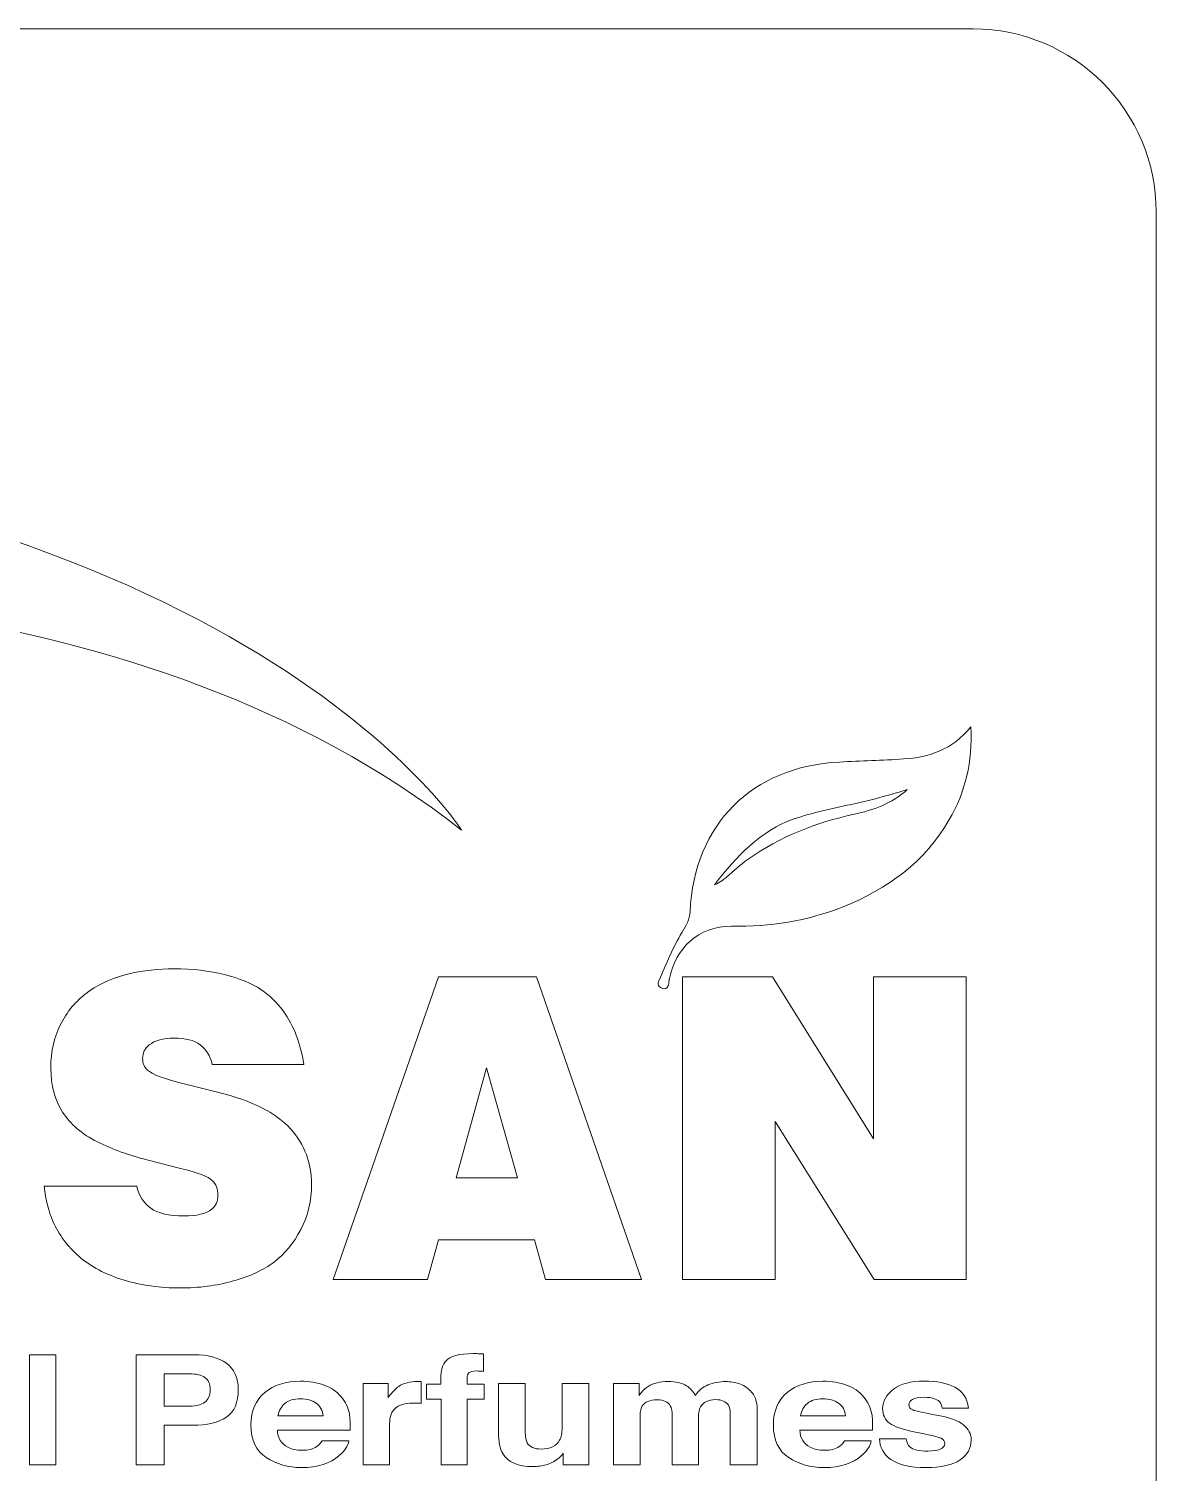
# Model space of a CAD drawing. Header units: millimetres. Extents: x -20 to 20, y -20 to 20.
# Drawn here: x 1.52 to 20, y -3.65 to 20 of the extents above; entities that cross this region are included whole.
import ezdxf

# ---------------------------------------------------------------- set-up
doc = ezdxf.new("R2010")
doc.units = ezdxf.units.MM
doc.header["$MEASUREMENT"] = 0
doc.layers.add('Layer 1', color=7, linetype='Continuous')

msp = doc.modelspace()

# ---------------------------------------------------------------- linework, layer by layer
at = {"layer": 'Layer 1', "color": 250, "lineweight": 18}
msp.add_open_spline([(17, 20), (17, 20), (-17, 20), (-17, 20), (-18.6523, 20), (-20, 18.6523), (-20, 17), (-20, 17), (-20, -17), (-20, -17), (-20, -18.6523), (-18.6523, -20), (-17, -20), (-17, -20), (17, -20), (17, -20), (18.6523, -20), (20, -18.6523), (20, -17), (20, -17), (20, 17), (20, 17), (20, 18.6523), (18.6523, 20), (17, 20)], degree=3, knots=[0, 0, 0, 0, 0.125, 0.125, 0.125, 0.25, 0.25, 0.25, 0.375, 0.375, 0.375, 0.5, 0.5, 0.5, 0.625, 0.625, 0.625, 0.75, 0.75, 0.75, 0.875, 0.875, 0.875, 1, 1, 1, 1], dxfattribs=at)
at = {"layer": 'Layer 1', "color": 250, "lineweight": 9}
for points, knots in [([(8.6117, 6.8699), (8.6117, 6.8699), (5.0746, 12.4585), (-7.4468, 13.2367), (-15.8298, 13.5551), (-19.1193, 7.6834), (-17.4569, 3.6864), (-15.7944, -0.3105), (-12.921, -1.4265), (-9.1092, -2.4681), (-9.1092, -2.4681), (-13.7783, -0.6995), (-14.5564, 3.6864), (-15.3346, 8.0725), (-10.3826, 10.1241), (-7.376, 10.5485), (-4.3695, 10.9729), (3.3768, 10.9729), (8.6117, 6.8699)], [0, 0, 0, 0, 0.1666667, 0.1666667, 0.1666667, 0.3333333, 0.3333333, 0.3333333, 0.5, 0.5, 0.5, 0.6666667, 0.6666667, 0.6666667, 0.8333333, 0.8333333, 0.8333333, 1, 1, 1, 1]), ([(16.9606, 8.5597), (16.9923, 7.9857), (16.8714, 7.4958), (16.6093, 7.0404), (16.2093, 6.3453), (15.5971, 5.9031), (14.8664, 5.6117), (14.2813, 5.3784), (13.6653, 5.2845), (13.0405, 5.2936), (12.4913, 5.3017), (12.1121, 4.913), (12.022, 4.4387), (12.0171, 4.4128), (12.0121, 4.3867), (12.0093, 4.3604), (12.0028, 4.3015), (11.9853, 4.2518), (11.9118, 4.2721), (11.8395, 4.292), (11.8201, 4.342), (11.8504, 4.4102), (11.968, 4.6752), (12.0753, 4.9454), (12.2272, 5.1939), (12.2919, 5.2997), (12.3516, 5.401), (12.3582, 5.5341), (12.4288, 6.9673), (13.3719, 7.9092), (14.807, 7.9845), (15.1574, 8.0028), (15.5083, 8.0112), (15.8583, 8.0345), (16.2765, 8.0623), (16.6574, 8.1837), (16.9606, 8.5597)], [0, 0, 0, 0, 0.0833333, 0.0833333, 0.0833333, 0.1666667, 0.1666667, 0.1666667, 0.25, 0.25, 0.25, 0.3333333, 0.3333333, 0.3333333, 0.4166667, 0.4166667, 0.4166667, 0.5, 0.5, 0.5, 0.5833333, 0.5833333, 0.5833333, 0.6666667, 0.6666667, 0.6666667, 0.75, 0.75, 0.75, 0.8333333, 0.8333333, 0.8333333, 0.9166667, 0.9166667, 0.9166667, 1, 1, 1, 1]), ([(15.9204, 7.5319), (15.802, 7.4971), (15.6836, 7.462), (15.5651, 7.4277), (15.0704, 7.2847), (14.5566, 7.2213), (14.0673, 7.0521), (13.506, 6.858), (13.1189, 6.4359), (12.7597, 5.9723), (12.8607, 6.0165), (12.9062, 6.0568), (12.9574, 6.0981), (13.0767, 6.1942), (13.1843, 6.3062), (13.3096, 6.3933), (13.8365, 6.7597), (14.4189, 6.9909), (15.0471, 7.1281), (15.3571, 7.1959), (15.6653, 7.3002), (15.9204, 7.5319)], [0, 0, 0, 0, 0.1428571, 0.1428571, 0.1428571, 0.2857143, 0.2857143, 0.2857143, 0.4285714, 0.4285714, 0.4285714, 0.5714286, 0.5714286, 0.5714286, 0.7142857, 0.7142857, 0.7142857, 0.8571429, 0.8571429, 0.8571429, 1, 1, 1, 1]), ([(6.0278, 3.0287), (6.0278, 3.0287), (4.5264, 3.0287), (4.5264, 3.0287), (4.491, 3.1724), (4.424, 3.2802), (4.3254, 3.352), (4.2268, 3.4239), (4.0857, 3.4598), (3.9019, 3.4598), (3.7225, 3.4598), (3.5852, 3.4221), (3.49, 3.347), (3.4192, 3.2898), (3.3837, 3.2157), (3.3837, 3.1245), (3.3837, 3.0469), (3.4103, 2.9842), (3.4635, 2.9363), (3.5387, 2.8679), (3.717, 2.7983), (3.9983, 2.7276), (3.9983, 2.7276), (4.6127, 2.5737), (4.6127, 2.5737), (5.1819, 2.4322), (5.5811, 2.2315), (5.8102, 1.9715), (6.0395, 1.7114), (6.154, 1.4104), (6.154, 1.0683), (6.154, 0.7946), (6.0948, 0.5454), (5.9763, 0.3207), (5.8579, 0.096), (5.7122, -0.0813), (5.5395, -0.2113), (5.3667, -0.3413), (5.1431, -0.4445), (4.8685, -0.521), (4.5939, -0.5973), (4.3049, -0.6356), (4.0015, -0.6356), (3.6694, -0.6356), (3.3571, -0.5911), (3.0648, -0.5021), (2.7725, -0.4132), (2.5317, -0.2854), (2.3424, -0.1189), (2.153, 0.0476), (2.0096, 0.2403), (1.9122, 0.4593), (1.8435, 0.6143), (1.796, 0.806), (1.7693, 1.034), (1.7693, 1.034), (3.2874, 1.034), (3.2874, 1.034), (3.3228, 0.8766), (3.3992, 0.7558), (3.5166, 0.6714), (3.634, 0.587), (3.8144, 0.5448), (4.058, 0.5448), (4.2706, 0.5448), (4.4234, 0.5812), (4.5165, 0.6543), (4.585, 0.709), (4.6194, 0.7854), (4.6194, 0.8835), (4.6194, 0.9839), (4.5879, 1.0649), (4.5247, 1.1265), (4.4616, 1.188), (4.2884, 1.2542), (4.0049, 1.3249), (4.0049, 1.3249), (3.4535, 1.4651), (3.4535, 1.4651), (3.1656, 1.5358), (2.8954, 1.6339), (2.643, 1.7594), (2.3905, 1.8848), (2.2, 2.0468), (2.0716, 2.2452), (1.9432, 2.4437), (1.879, 2.6843), (1.879, 2.9671), (1.879, 3.2454), (1.9366, 3.4928), (2.0517, 3.7095), (2.1669, 3.9263), (2.3213, 4.1007), (2.5151, 4.2331), (2.7088, 4.3653), (2.9247, 4.4589), (3.1628, 4.5136), (3.4009, 4.5683), (3.6461, 4.5957), (3.8986, 4.5957), (4.1997, 4.5957), (4.4754, 4.5643), (4.7257, 4.5017), (4.9759, 4.4388), (5.1752, 4.3567), (5.3236, 4.2552), (5.472, 4.1538), (5.5927, 4.0374), (5.6857, 3.9063), (5.7787, 3.7751), (5.8512, 3.6417), (5.9032, 3.506), (5.9553, 3.3703), (5.9968, 3.2112), (6.0278, 3.0287)], [0, 0, 0, 0, 0.0263158, 0.0263158, 0.0263158, 0.0526316, 0.0526316, 0.0526316, 0.0789474, 0.0789474, 0.0789474, 0.1052632, 0.1052632, 0.1052632, 0.1315789, 0.1315789, 0.1315789, 0.1578947, 0.1578947, 0.1578947, 0.1842105, 0.1842105, 0.1842105, 0.2105263, 0.2105263, 0.2105263, 0.2368421, 0.2368421, 0.2368421, 0.2631579, 0.2631579, 0.2631579, 0.2894737, 0.2894737, 0.2894737, 0.3157895, 0.3157895, 0.3157895, 0.3421053, 0.3421053, 0.3421053, 0.3684211, 0.3684211, 0.3684211, 0.3947368, 0.3947368, 0.3947368, 0.4210526, 0.4210526, 0.4210526, 0.4473684, 0.4473684, 0.4473684, 0.4736842, 0.4736842, 0.4736842, 0.5, 0.5, 0.5, 0.5263158, 0.5263158, 0.5263158, 0.5526316, 0.5526316, 0.5526316, 0.5789474, 0.5789474, 0.5789474, 0.6052632, 0.6052632, 0.6052632, 0.6315789, 0.6315789, 0.6315789, 0.6578947, 0.6578947, 0.6578947, 0.6842105, 0.6842105, 0.6842105, 0.7105263, 0.7105263, 0.7105263, 0.7368421, 0.7368421, 0.7368421, 0.7631579, 0.7631579, 0.7631579, 0.7894737, 0.7894737, 0.7894737, 0.8157895, 0.8157895, 0.8157895, 0.8421053, 0.8421053, 0.8421053, 0.8684211, 0.8684211, 0.8684211, 0.8947368, 0.8947368, 0.8947368, 0.9210526, 0.9210526, 0.9210526, 0.9473684, 0.9473684, 0.9473684, 0.9736842, 0.9736842, 0.9736842, 1, 1, 1, 1]), ([(6.5095, -0.4987), (6.5095, -0.4987), (8.2335, 4.4657), (8.2335, 4.4657), (8.2335, 4.4657), (9.8412, 4.4657), (9.8412, 4.4657), (9.8412, 4.4657), (11.5651, -0.4987), (11.5651, -0.4987), (11.5651, -0.4987), (9.9907, -0.4987), (9.9907, -0.4987), (9.9907, -0.4987), (9.8079, 0.1513), (9.8079, 0.1513), (9.8079, 0.1513), (8.2335, 0.1513), (8.2335, 0.1513), (8.2335, 0.1513), (8.0541, -0.4987), (8.0541, -0.4987), (8.0541, -0.4987), (6.5095, -0.4987), (6.5095, -0.4987)], [0, 0, 0, 0, 0.125, 0.125, 0.125, 0.25, 0.25, 0.25, 0.375, 0.375, 0.375, 0.5, 0.5, 0.5, 0.625, 0.625, 0.625, 0.75, 0.75, 0.75, 0.875, 0.875, 0.875, 1, 1, 1, 1]), ([(12.2362, -0.4987), (12.2362, -0.4987), (12.2362, 4.4657), (12.2362, 4.4657), (12.2362, 4.4657), (13.7077, 4.4657), (13.7077, 4.4657), (13.7077, 4.4657), (15.3685, 1.8073), (15.3685, 1.8073), (15.3685, 1.8073), (15.3685, 4.4657), (15.3685, 4.4657), (15.3685, 4.4657), (16.8833, 4.4657), (16.8833, 4.4657), (16.8833, 4.4657), (16.8833, -0.4987), (16.8833, -0.4987), (16.8833, -0.4987), (15.3786, -0.4987), (15.3786, -0.4987), (15.3786, -0.4987), (13.7542, 2.0947), (13.7542, 2.0947), (13.7542, 2.0947), (13.7542, -0.4987), (13.7542, -0.4987), (13.7542, -0.4987), (12.2362, -0.4987), (12.2362, -0.4987)], [0, 0, 0, 0, 0.1, 0.1, 0.1, 0.2, 0.2, 0.2, 0.3, 0.3, 0.3, 0.4, 0.4, 0.4, 0.5, 0.5, 0.5, 0.6, 0.6, 0.6, 0.7, 0.7, 0.7, 0.8, 0.8, 0.8, 0.9, 0.9, 0.9, 1, 1, 1, 1]), ([(9.0207, 2.9739), (9.0207, 2.9739), (8.5257, 1.1709), (8.5257, 1.1709), (8.5257, 1.1709), (9.5323, 1.1709), (9.5323, 1.1709), (9.5323, 1.1709), (9.0207, 2.9739), (9.0207, 2.9739)], [0, 0, 0, 0, 0.3333333, 0.3333333, 0.3333333, 0.6666667, 0.6666667, 0.6666667, 1, 1, 1, 1]), ([(1.9589, -3.5329), (1.9589, -3.5329), (1.5299, -3.5329), (1.5299, -3.5329), (1.5299, -3.5329), (1.5299, -1.7286), (1.5299, -1.7286), (1.5299, -1.7286), (1.9589, -1.7286), (1.9589, -1.7286), (1.9589, -1.7286), (1.9589, -3.5329), (1.9589, -3.5329)], [0, 0, 0, 0, 0.25, 0.25, 0.25, 0.5, 0.5, 0.5, 0.75, 0.75, 0.75, 1, 1, 1, 1]), ([(4.7579, -2.7519), (4.628, -2.84), (4.4426, -2.8841), (4.2015, -2.8841), (4.2015, -2.8841), (3.7395, -2.8841), (3.7395, -2.8841), (3.7395, -2.8841), (3.7395, -3.5329), (3.7395, -3.5329), (3.7395, -3.5329), (3.2789, -3.5329), (3.2789, -3.5329), (3.2789, -3.5329), (3.2789, -1.7286), (3.2789, -1.7286), (3.2789, -1.7286), (4.2316, -1.7286), (4.2316, -1.7286), (4.4512, -1.7286), (4.6263, -1.7751), (4.7569, -1.8681), (4.8875, -1.9612), (4.9527, -2.1052), (4.9527, -2.3002), (4.9527, -2.5132), (4.8878, -2.6638), (4.7579, -2.7519)], [0, 0, 0, 0, 0.1111111, 0.1111111, 0.1111111, 0.2222222, 0.2222222, 0.2222222, 0.3333333, 0.3333333, 0.3333333, 0.4444444, 0.4444444, 0.4444444, 0.5555556, 0.5555556, 0.5555556, 0.6666667, 0.6666667, 0.6666667, 0.7777778, 0.7777778, 0.7777778, 0.8888889, 0.8888889, 0.8888889, 1, 1, 1, 1]), ([(8.8829, -1.7121), (8.905, -1.7132), (8.9351, -1.7151), (8.9732, -1.7175), (8.9732, -1.7175), (8.9732, -2.0016), (8.9732, -2.0016), (8.9491, -1.9991), (8.9087, -1.9973), (8.852, -1.9961), (8.7953, -1.9948), (8.7561, -2.005), (8.7346, -2.0266), (8.713, -2.0483), (8.7023, -2.0722), (8.7023, -2.0983), (8.7023, -2.0983), (8.7023, -2.2109), (8.7023, -2.2109), (8.7023, -2.2109), (8.9837, -2.2109), (8.9837, -2.2109), (8.9837, -2.2109), (8.9837, -2.4569), (8.9837, -2.4569), (8.9837, -2.4569), (8.7023, -2.4569), (8.7023, -2.4569), (8.7023, -2.4569), (8.7023, -3.5329), (8.7023, -3.5329), (8.7023, -3.5329), (8.2763, -3.5329), (8.2763, -3.5329), (8.2763, -3.5329), (8.2763, -2.4569), (8.2763, -2.4569), (8.2763, -2.4569), (8.0354, -2.4569), (8.0354, -2.4569), (8.0354, -2.4569), (8.0354, -2.2109), (8.0354, -2.2109), (8.0354, -2.2109), (8.2703, -2.2109), (8.2703, -2.2109), (8.2703, -2.2109), (8.2703, -2.1252), (8.2703, -2.1252), (8.2703, -1.9824), (8.2998, -1.884), (8.359, -1.8302), (8.4212, -1.7502), (8.5713, -1.7102), (8.8091, -1.7102), (8.8362, -1.7102), (8.8607, -1.7108), (8.8829, -1.7121)], [0, 0, 0, 0, 0.0526316, 0.0526316, 0.0526316, 0.1052632, 0.1052632, 0.1052632, 0.1578947, 0.1578947, 0.1578947, 0.2105263, 0.2105263, 0.2105263, 0.2631579, 0.2631579, 0.2631579, 0.3157895, 0.3157895, 0.3157895, 0.3684211, 0.3684211, 0.3684211, 0.4210526, 0.4210526, 0.4210526, 0.4736842, 0.4736842, 0.4736842, 0.5263158, 0.5263158, 0.5263158, 0.5789474, 0.5789474, 0.5789474, 0.6315789, 0.6315789, 0.6315789, 0.6842105, 0.6842105, 0.6842105, 0.7368421, 0.7368421, 0.7368421, 0.7894737, 0.7894737, 0.7894737, 0.8421053, 0.8421053, 0.8421053, 0.8947368, 0.8947368, 0.8947368, 0.9473684, 0.9473684, 0.9473684, 1, 1, 1, 1]), ([(4.404, -2.1019), (4.3453, -2.062), (4.2631, -2.0419), (4.1573, -2.0419), (4.1573, -2.0419), (3.7395, -2.0419), (3.7395, -2.0419), (3.7395, -2.0419), (3.7395, -2.5732), (3.7395, -2.5732), (3.7395, -2.5732), (4.1573, -2.5732), (4.1573, -2.5732), (4.2631, -2.5732), (4.3453, -2.5516), (4.404, -2.5083), (4.4627, -2.4651), (4.4921, -2.3965), (4.4921, -2.3027), (4.4921, -2.2089), (4.4627, -2.1419), (4.404, -2.1019)], [0, 0, 0, 0, 0.1428571, 0.1428571, 0.1428571, 0.2857143, 0.2857143, 0.2857143, 0.4285714, 0.4285714, 0.4285714, 0.5714286, 0.5714286, 0.5714286, 0.7142857, 0.7142857, 0.7142857, 0.8571429, 0.8571429, 0.8571429, 1, 1, 1, 1]), ([(6.359, -2.2257), (6.4734, -2.2674), (6.568, -2.3332), (6.6426, -2.423), (6.7097, -2.5023), (6.7533, -2.5943), (6.7732, -2.6989), (6.7848, -2.7602), (6.7895, -2.8484), (6.7874, -2.9637), (6.7874, -2.9637), (5.5925, -2.9637), (5.5925, -2.9637), (5.599, -3.0976), (5.6563, -3.1914), (5.764, -3.2452), (5.8295, -3.2787), (5.9083, -3.2954), (6.0006, -3.2954), (6.0983, -3.2954), (6.1776, -3.275), (6.2387, -3.2342), (6.2721, -3.2122), (6.3015, -3.1816), (6.327, -3.1424), (6.327, -3.1424), (6.765, -3.1424), (6.765, -3.1424), (6.7535, -3.2216), (6.7004, -3.3019), (6.606, -3.3836), (6.459, -3.5133), (6.2532, -3.5782), (5.9887, -3.5782), (5.7703, -3.5782), (5.5777, -3.5235), (5.4108, -3.414), (5.2438, -3.3046), (5.1604, -3.1265), (5.1604, -2.8798), (5.1604, -2.6487), (5.2358, -2.4715), (5.3864, -2.3482), (5.5371, -2.2248), (5.7327, -2.1631), (5.9732, -2.1631), (6.1159, -2.1631), (6.2446, -2.184), (6.359, -2.2257)], [0, 0, 0, 0, 0.0625, 0.0625, 0.0625, 0.125, 0.125, 0.125, 0.1875, 0.1875, 0.1875, 0.25, 0.25, 0.25, 0.3125, 0.3125, 0.3125, 0.375, 0.375, 0.375, 0.4375, 0.4375, 0.4375, 0.5, 0.5, 0.5, 0.5625, 0.5625, 0.5625, 0.625, 0.625, 0.625, 0.6875, 0.6875, 0.6875, 0.75, 0.75, 0.75, 0.8125, 0.8125, 0.8125, 0.875, 0.875, 0.875, 0.9375, 0.9375, 0.9375, 1, 1, 1, 1]), ([(7.9157, -2.1674), (7.9212, -2.1678), (7.9335, -2.1685), (7.9527, -2.1693), (7.9527, -2.1693), (7.9527, -2.5267), (7.9527, -2.5267), (7.9255, -2.5242), (7.9014, -2.5226), (7.8804, -2.5218), (7.8593, -2.521), (7.8422, -2.5206), (7.8292, -2.5206), (7.6566, -2.5206), (7.5407, -2.5663), (7.4815, -2.6577), (7.4483, -2.7091), (7.4318, -2.7883), (7.4318, -2.8952), (7.4318, -2.8952), (7.4318, -3.5329), (7.4318, -3.5329), (7.4318, -3.5329), (6.9998, -3.5329), (6.9998, -3.5329), (6.9998, -3.5329), (6.9998, -2.1986), (6.9998, -2.1986), (6.9998, -2.1986), (7.4092, -2.1986), (7.4092, -2.1986), (7.4092, -2.1986), (7.4092, -2.4312), (7.4092, -2.4312), (7.4755, -2.3423), (7.5332, -2.2814), (7.5824, -2.2489), (7.6626, -2.1942), (7.767, -2.1668), (7.8954, -2.1668), (7.9034, -2.1668), (7.9102, -2.167), (7.9157, -2.1674)], [0, 0, 0, 0, 0.0714286, 0.0714286, 0.0714286, 0.1428571, 0.1428571, 0.1428571, 0.2142857, 0.2142857, 0.2142857, 0.2857143, 0.2857143, 0.2857143, 0.3571429, 0.3571429, 0.3571429, 0.4285714, 0.4285714, 0.4285714, 0.5, 0.5, 0.5, 0.5714286, 0.5714286, 0.5714286, 0.6428571, 0.6428571, 0.6428571, 0.7142857, 0.7142857, 0.7142857, 0.7857143, 0.7857143, 0.7857143, 0.8571429, 0.8571429, 0.8571429, 0.9285714, 0.9285714, 0.9285714, 1, 1, 1, 1]), ([(9.658, -2.1986), (9.658, -2.1986), (9.658, -3.0028), (9.658, -3.0028), (9.658, -3.0787), (9.669, -3.1359), (9.691, -3.1742), (9.7299, -3.242), (9.8062, -3.2758), (9.9201, -3.2758), (10.0659, -3.2758), (10.1658, -3.2277), (10.2197, -3.1314), (10.2476, -3.0792), (10.2617, -3.0102), (10.2617, -2.9245), (10.2617, -2.9245), (10.2617, -2.1986), (10.2617, -2.1986), (10.2617, -2.1986), (10.6966, -2.1986), (10.6966, -2.1986), (10.6966, -2.1986), (10.6966, -3.5329), (10.6966, -3.5329), (10.6966, -3.5329), (10.2797, -3.5329), (10.2797, -3.5329), (10.2797, -3.5329), (10.2797, -3.3444), (10.2797, -3.3444), (10.2757, -3.3485), (10.2657, -3.3607), (10.2496, -3.3811), (10.2337, -3.4015), (10.2147, -3.4195), (10.1926, -3.435), (10.1256, -3.4839), (10.0608, -3.5174), (9.9982, -3.5353), (9.9357, -3.5533), (9.8624, -3.5623), (9.7784, -3.5623), (9.5362, -3.5623), (9.3731, -3.4912), (9.2891, -3.3493), (9.242, -3.271), (9.2185, -3.1555), (9.2185, -3.0028), (9.2185, -3.0028), (9.2185, -2.1986), (9.2185, -2.1986), (9.2185, -2.1986), (9.658, -2.1986), (9.658, -2.1986)], [0, 0, 0, 0, 0.0555556, 0.0555556, 0.0555556, 0.1111111, 0.1111111, 0.1111111, 0.1666667, 0.1666667, 0.1666667, 0.2222222, 0.2222222, 0.2222222, 0.2777778, 0.2777778, 0.2777778, 0.3333333, 0.3333333, 0.3333333, 0.3888889, 0.3888889, 0.3888889, 0.4444444, 0.4444444, 0.4444444, 0.5, 0.5, 0.5, 0.5555556, 0.5555556, 0.5555556, 0.6111111, 0.6111111, 0.6111111, 0.6666667, 0.6666667, 0.6666667, 0.7222222, 0.7222222, 0.7222222, 0.7777778, 0.7777778, 0.7777778, 0.8333333, 0.8333333, 0.8333333, 0.8888889, 0.8888889, 0.8888889, 0.9444444, 0.9444444, 0.9444444, 1, 1, 1, 1]), ([(13.1607, -2.2035), (13.2309, -2.2264), (13.2946, -2.2663), (13.3518, -2.3235), (13.398, -2.37), (13.4291, -2.4271), (13.4451, -2.4949), (13.4552, -2.5397), (13.4602, -2.6054), (13.4602, -2.6919), (13.4602, -2.6919), (13.4572, -3.5329), (13.4572, -3.5329), (13.4572, -3.5329), (13.0177, -3.5329), (13.0177, -3.5329), (13.0177, -3.5329), (13.0177, -2.6834), (13.0177, -2.6834), (13.0177, -2.6327), (13.0077, -2.5912), (12.9876, -2.5585), (12.9494, -2.4965), (12.8792, -2.4655), (12.7768, -2.4655), (12.6584, -2.4655), (12.5766, -2.5054), (12.5315, -2.5854), (12.5084, -2.6279), (12.4969, -2.6789), (12.4969, -2.7385), (12.4969, -2.7385), (12.4969, -3.5329), (12.4969, -3.5329), (12.4969, -3.5329), (12.0649, -3.5329), (12.0649, -3.5329), (12.0649, -3.5329), (12.0649, -2.7385), (12.0649, -2.7385), (12.0649, -2.6593), (12.0548, -2.6018), (12.0348, -2.5659), (11.9987, -2.5014), (11.9279, -2.4692), (11.8225, -2.4692), (11.7001, -2.4692), (11.6178, -2.5014), (11.5757, -2.5659), (11.5526, -2.6026), (11.5411, -2.6573), (11.5411, -2.7299), (11.5411, -2.7299), (11.5411, -3.5329), (11.5411, -3.5329), (11.5411, -3.5329), (11.1061, -3.5329), (11.1061, -3.5329), (11.1061, -3.5329), (11.1061, -2.2011), (11.1061, -2.2011), (11.1061, -2.2011), (11.523, -2.2011), (11.523, -2.2011), (11.523, -2.2011), (11.523, -2.3957), (11.523, -2.3957), (11.5762, -2.3264), (11.6263, -2.277), (11.6735, -2.2476), (11.7568, -2.1954), (11.8647, -2.1693), (11.9971, -2.1693), (12.1225, -2.1693), (12.2239, -2.1918), (12.3012, -2.2365), (12.3634, -2.2782), (12.4106, -2.3317), (12.4427, -2.3969), (12.4989, -2.3186), (12.5686, -2.2611), (12.6519, -2.2243), (12.7402, -2.1876), (12.8385, -2.1693), (12.9469, -2.1693), (13.0192, -2.1693), (13.0904, -2.1807), (13.1607, -2.2035)], [0, 0, 0, 0, 0.0344828, 0.0344828, 0.0344828, 0.0689655, 0.0689655, 0.0689655, 0.1034483, 0.1034483, 0.1034483, 0.137931, 0.137931, 0.137931, 0.1724138, 0.1724138, 0.1724138, 0.2068966, 0.2068966, 0.2068966, 0.2413793, 0.2413793, 0.2413793, 0.2758621, 0.2758621, 0.2758621, 0.3103448, 0.3103448, 0.3103448, 0.3448276, 0.3448276, 0.3448276, 0.3793103, 0.3793103, 0.3793103, 0.4137931, 0.4137931, 0.4137931, 0.4482759, 0.4482759, 0.4482759, 0.4827586, 0.4827586, 0.4827586, 0.5172414, 0.5172414, 0.5172414, 0.5517241, 0.5517241, 0.5517241, 0.5862069, 0.5862069, 0.5862069, 0.6206897, 0.6206897, 0.6206897, 0.6551724, 0.6551724, 0.6551724, 0.6896552, 0.6896552, 0.6896552, 0.7241379, 0.7241379, 0.7241379, 0.7586207, 0.7586207, 0.7586207, 0.7931034, 0.7931034, 0.7931034, 0.8275862, 0.8275862, 0.8275862, 0.862069, 0.862069, 0.862069, 0.8965517, 0.8965517, 0.8965517, 0.9310345, 0.9310345, 0.9310345, 0.9655172, 0.9655172, 0.9655172, 1, 1, 1, 1]), ([(14.9237, -2.2257), (15.0381, -2.2674), (15.1327, -2.3332), (15.2072, -2.423), (15.2744, -2.5023), (15.318, -2.5943), (15.3379, -2.6989), (15.3495, -2.7602), (15.3542, -2.8484), (15.3521, -2.9637), (15.3521, -2.9637), (14.1571, -2.9637), (14.1571, -2.9637), (14.1637, -3.0976), (14.221, -3.1914), (14.3287, -3.2452), (14.3942, -3.2787), (14.473, -3.2954), (14.5652, -3.2954), (14.6629, -3.2954), (14.7423, -3.275), (14.8034, -3.2342), (14.8367, -3.2122), (14.8662, -3.1816), (14.8917, -3.1424), (14.8917, -3.1424), (15.3297, -3.1424), (15.3297, -3.1424), (15.3182, -3.2216), (15.2651, -3.3019), (15.1707, -3.3836), (15.0237, -3.5133), (14.8179, -3.5782), (14.5534, -3.5782), (14.335, -3.5782), (14.1424, -3.5235), (13.9755, -3.414), (13.8085, -3.3046), (13.7251, -3.1265), (13.7251, -2.8798), (13.7251, -2.6487), (13.8004, -2.4715), (13.9511, -2.3482), (14.1018, -2.2248), (14.2974, -2.1631), (14.5378, -2.1631), (14.6806, -2.1631), (14.8092, -2.184), (14.9237, -2.2257)], [0, 0, 0, 0, 0.0625, 0.0625, 0.0625, 0.125, 0.125, 0.125, 0.1875, 0.1875, 0.1875, 0.25, 0.25, 0.25, 0.3125, 0.3125, 0.3125, 0.375, 0.375, 0.375, 0.4375, 0.4375, 0.4375, 0.5, 0.5, 0.5, 0.5625, 0.5625, 0.5625, 0.625, 0.625, 0.625, 0.6875, 0.6875, 0.6875, 0.75, 0.75, 0.75, 0.8125, 0.8125, 0.8125, 0.875, 0.875, 0.875, 0.9375, 0.9375, 0.9375, 1, 1, 1, 1]), ([(15.9017, -3.1069), (15.9108, -3.169), (15.9304, -3.213), (15.9607, -3.2391), (16.0141, -3.2856), (16.1129, -3.3089), (16.2571, -3.3089), (16.3418, -3.3089), (16.4091, -3.2987), (16.459, -3.2783), (16.5089, -3.2579), (16.5338, -3.2273), (16.5338, -3.1865), (16.5338, -3.1473), (16.5137, -3.1175), (16.4736, -3.0971), (16.4333, -3.0767), (16.2837, -3.0417), (16.0248, -2.9919), (15.8383, -2.9543), (15.7069, -2.9074), (15.6307, -2.8511), (15.5544, -2.7956), (15.5163, -2.7157), (15.5163, -2.6112), (15.5163, -2.4879), (15.5759, -2.382), (15.6951, -2.2935), (15.8142, -2.2049), (15.9819, -2.1607), (16.1982, -2.1607), (16.4033, -2.1607), (16.5705, -2.1939), (16.6997, -2.2604), (16.8289, -2.327), (16.9031, -2.4418), (16.9222, -2.6051), (16.9222, -2.6051), (16.4932, -2.6051), (16.4932, -2.6051), (16.4872, -2.5602), (16.4716, -2.5247), (16.4464, -2.4985), (16.3991, -2.4512), (16.3186, -2.4275), (16.2049, -2.4275), (16.1114, -2.4275), (16.0447, -2.4393), (16.005, -2.463), (15.9652, -2.4867), (15.9453, -2.5144), (15.9453, -2.5463), (15.9453, -2.5863), (15.9665, -2.6153), (16.0087, -2.6332), (16.051, -2.652), (16.2003, -2.6842), (16.4566, -2.7299), (16.6275, -2.7625), (16.7556, -2.8119), (16.8409, -2.878), (16.9252, -2.9449), (16.9674, -3.0286), (16.9674, -3.129), (16.9674, -3.2612), (16.9068, -3.3691), (16.7856, -3.4527), (16.6645, -3.5363), (16.4772, -3.5782), (16.2238, -3.5782), (15.9653, -3.5782), (15.7746, -3.5339), (15.6514, -3.4454), (15.5282, -3.3568), (15.4667, -3.244), (15.4667, -3.1069), (15.4667, -3.1069), (15.9017, -3.1069), (15.9017, -3.1069)], [0, 0, 0, 0, 0.0384615, 0.0384615, 0.0384615, 0.0769231, 0.0769231, 0.0769231, 0.1153846, 0.1153846, 0.1153846, 0.1538462, 0.1538462, 0.1538462, 0.1923077, 0.1923077, 0.1923077, 0.2307692, 0.2307692, 0.2307692, 0.2692308, 0.2692308, 0.2692308, 0.3076923, 0.3076923, 0.3076923, 0.3461538, 0.3461538, 0.3461538, 0.3846154, 0.3846154, 0.3846154, 0.4230769, 0.4230769, 0.4230769, 0.4615385, 0.4615385, 0.4615385, 0.5, 0.5, 0.5, 0.5384615, 0.5384615, 0.5384615, 0.5769231, 0.5769231, 0.5769231, 0.6153846, 0.6153846, 0.6153846, 0.6538462, 0.6538462, 0.6538462, 0.6923077, 0.6923077, 0.6923077, 0.7307692, 0.7307692, 0.7307692, 0.7692308, 0.7692308, 0.7692308, 0.8076923, 0.8076923, 0.8076923, 0.8461538, 0.8461538, 0.8461538, 0.8846154, 0.8846154, 0.8846154, 0.9230769, 0.9230769, 0.9230769, 0.9615385, 0.9615385, 0.9615385, 1, 1, 1, 1]), ([(5.7172, -2.527), (5.6566, -2.5778), (5.6185, -2.6467), (5.603, -2.7336), (5.603, -2.7336), (6.3421, -2.7336), (6.3421, -2.7336), (6.3342, -2.641), (6.2962, -2.5707), (6.2277, -2.5227), (6.1593, -2.4748), (6.0745, -2.4508), (5.9734, -2.4508), (5.8632, -2.4508), (5.7779, -2.4762), (5.7172, -2.527)], [0, 0, 0, 0, 0.2, 0.2, 0.2, 0.4, 0.4, 0.4, 0.6, 0.6, 0.6, 0.8, 0.8, 0.8, 1, 1, 1, 1]), ([(14.2819, -2.527), (14.2213, -2.5778), (14.1832, -2.6467), (14.1677, -2.7336), (14.1677, -2.7336), (14.9067, -2.7336), (14.9067, -2.7336), (14.8989, -2.641), (14.8608, -2.5707), (14.7924, -2.5227), (14.724, -2.4748), (14.6392, -2.4508), (14.538, -2.4508), (14.4279, -2.4508), (14.3425, -2.4762), (14.2819, -2.527)], [0, 0, 0, 0, 0.2, 0.2, 0.2, 0.4, 0.4, 0.4, 0.6, 0.6, 0.6, 0.8, 0.8, 0.8, 1, 1, 1, 1])]:
    msp.add_open_spline(points, degree=3, knots=knots, dxfattribs=at)

doc.saveas('drawing.dxf')
